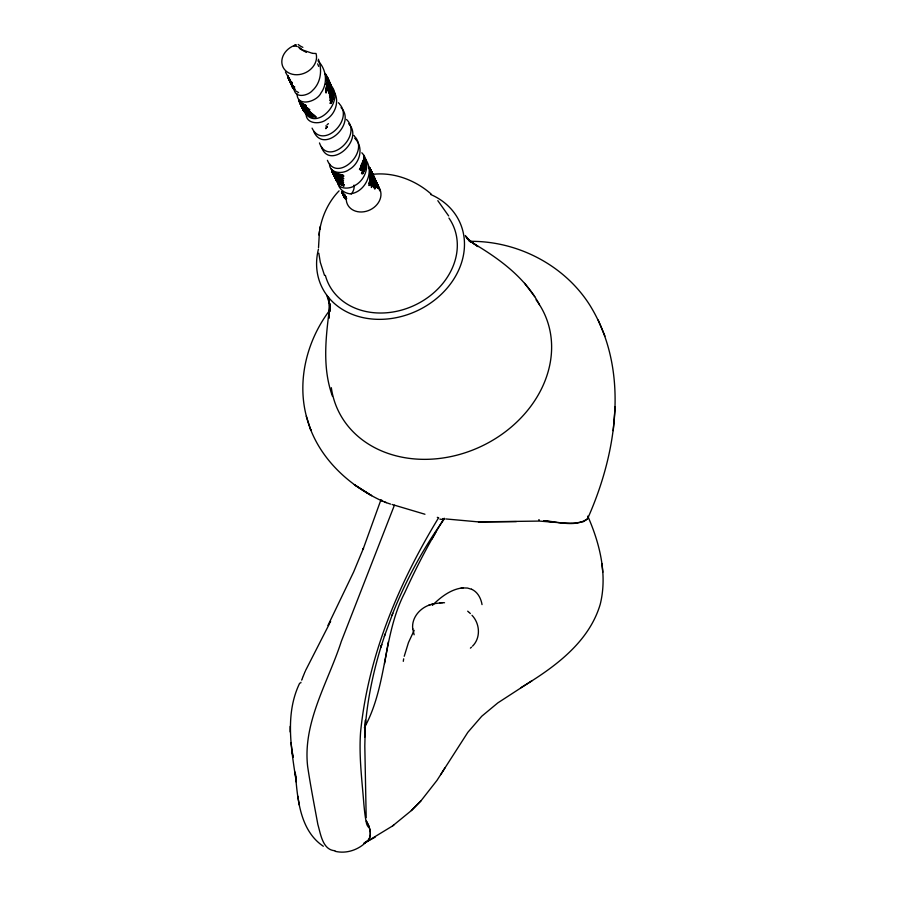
<?xml version="1.0" encoding="UTF-8"?>
<svg xmlns="http://www.w3.org/2000/svg" width="897" height="897" viewBox="0 0 897 897"><rect width="100%" height="100%" fill="white"/><g stroke="black" fill="none" stroke-linecap="round" stroke-linejoin="round"><path stroke-width="1.35" d="M295.707 777.094L295.191 772.138L296.268 781.982C291.402 749.343 284.618 714.348 299.676 683.166M290.146 731.963L290.191 726.346M364.832 736.975L365.449 720.291L364.81 746.046L366.189 817.582M294.16 89.24C294.978 98.726 308.198 95.777 312.548 90.451C321.036 82.67 322.404 69.596 318.368 59.213M325.981 75.438L327.932 78.544L329.121 84.217L326.172 75.056L328.605 82.289L326.003 93.008L328.01 83.477L327.427 77.658L328.403 85.282L327.663 90.193L328.605 82.289L327.046 76.738L329.121 84.217L328.347 89.722L328.605 82.289L327.427 77.658M332.271 89.128L332.182 94.97L330.657 100.666L332.899 91.864L332.955 94.79L330.589 103.458L333.022 97.717L331.184 103.525L333.426 97.706M332.417 89.027L332.585 94.869L331.61 97.851L332.63 91.965L331.24 100.643L333.135 91.797L332.585 97.739L329.961 103.402M336.745 180.914L336.79 178.716M327.304 86.482L327.472 78.835L328.01 83.477L326.037 91.146L327.304 86.482L327.472 78.835M326.8 77.568C330.746 81.862 330.892 88.007 329.67 93.4C331.195 88.063 330.645 81.818 326.8 77.568C331.139 82.614 331.464 89.711 329.535 95.811L331.341 89.868L329.872 98.154L331.89 89.431L330.5 98.031L332.013 92.245L331.733 95.104L330.029 100.688L332.63 91.965M329.513 163.669C329.177 173.648 342.901 174.388 349.068 169.611C359.327 163.972 364.025 148.767 355.84 139.472M330.298 88.074L329.042 93.692L330.623 87.727L330.601 90.418L330.881 87.413L329.558 82.019L328.313 79.698L330.421 84.789L327.988 79.755M332.339 92.099L331.071 97.93L332.339 92.099L331.733 95.104L332.092 89.263M370.607 171.361L369.799 179.478L370.495 174.343M319.467 231.504L318.513 247.65M306.101 113.459C305.507 124.156 320.307 124.851 326.609 119.368C335.949 113.538 340.041 99.746 333.224 90.53M364.552 158.343L364.126 164.51L362.825 167.436L364.485 161.325L362.388 167.223L364.328 158.13L363.745 164.319L360.942 170.161M363.879 160.888L364.092 157.894L363.375 164.117L361.951 166.999L363.879 160.888L361.513 166.752L363.565 160.653L361.087 166.483M365.18 727.893C367.411 699.582 373.253 671.584 381.718 644.506L380.855 647.118L385.194 633.955M575.818 523.029L583.442 521.65L587.423 519.083C617.136 452.839 629.974 369.631 589.665 304.902C564.213 264.929 517.311 240.856 470.174 241.338M613.223 430.627L615.185 406.576M291.469 81.47L291.211 83.926L293.812 89.05L292.209 86.639L291.379 82.019L291.671 85.518L293.263 87.928L290.987 81.986M295.416 89.947L292.209 86.639L291.884 82.872M329.917 88.444L329.636 91.079L330.118 85.45L327.461 77.938L329.614 82.916L325.97 75.886C329.849 80.169 330.163 86.045 329.064 91.438L329.872 85.843L327.461 77.938M330.881 87.413L330.242 93.131L330.993 90.126M292.276 85.26L292.68 87.648L291.704 84.935L291.985 82.401M337.44 180.633C337.025 189.895 350.155 189.458 355.47 185.163C366.425 178.974 370.988 162.402 361.827 152.77M332.899 91.864L332.114 97.784L332.955 94.79L332.54 88.96M329.872 85.843L329.468 88.848L328.863 80.865L326.385 76.099M363.846 157.648L363.005 163.882L359.944 169.668M362.119 173.76L365.898 165.115L364.092 171.069L365.471 168.176L362.747 173.861L365.045 168.109L365.864 162.043M370.809 176.496L369.015 183.818L371.246 176.025L370.82 170.183L371.582 178.01L370.753 182.809L371.896 175.005L370.551 169.376L372.39 176.844L371.145 186.071L372.816 175.599L370.786 170.217L373.365 177.18L373.287 185.948L373.399 175.767L369.755 169.443C373.87 174.769 375.495 181.586 374.251 188.191L374.509 178.256L371.201 172.045L374.509 178.256L375.697 186.116L375.002 179.31L371.773 173.199L375.002 179.31L376.258 186.879L375.473 180.23L372.973 175.364M332.013 92.245L331.251 95.25L331.251 86.908L328.067 79.541M297.042 93.826C297.064 107.562 317.033 101.776 320.991 92.94C327.842 83.668 326.542 69.988 318.76 61.68M403.291 661.336L403.661 658.835M331.632 89.633L330.735 95.418C332.888 90.014 331.15 83.735 327.495 79.396L330.511 84.105L328.1 80.147M365.045 168.109L365.561 165.048L363.565 170.979L365.606 161.942M319.792 229.643C322.281 215.235 328.874 201.388 339.077 190.848M318.883 234.992L320.341 226.336M364.35 727.781C387.493 685.745 382.727 635.255 404.693 592.85C416.365 567.207 429.36 542.158 444.239 518.231M384.544 663.556L388.345 641.871M365.337 161.819L364.16 167.907L361.513 173.626L365.561 165.048M331.341 89.868L330.758 92.873L331.094 87.144L329.446 81.818L327.797 79.441M364.608 168.019L365.214 164.947L363.027 170.867M332.305 100.666L333.606 94.701M365.068 161.673L362.5 170.722L365.214 164.947M404.233 656.279L408.449 642.588L414.156 630.367M332.585 97.739L333.292 94.734L331.789 100.643L333.022 97.717M364.855 164.824L361.984 170.565L364.776 161.505L361.457 170.374M294.44 87.502L294.676 86.785M363.263 160.384L360.661 166.192M300.719 682.965L300.955 682.258M587.793 518.376L587.849 516.268M381.752 500.122L380.788 500.201L363.072 549.3L363.498 548.19L353.62 572.006L327.943 625.478M384.342 636.365L392.808 613.346M301.695 680.15L301.953 679.455M302.211 678.749L302.749 677.347M394.411 505.224L341.286 641.49C328.201 682.068 302.581 722.208 307.637 766.442C310.53 785.873 314.309 805.181 317.863 824.5C320.633 833.762 322.539 849.975 334.94 850.737M303.018 676.652L304.453 673.154M363.274 167.616L364.485 164.678M391.967 615.353C405.41 581.2 422.924 548.717 444.329 518.892L443.634 518.612M325.891 128.708L326.665 126.903M304.745 672.458L305.35 671.057M305.653 670.362L329.199 624.222M587.714 518.556C575.672 527.795 557.766 521.549 543.829 520.72M360.437 169.925L364.182 161.112L363.633 155.013M329.917 622.888L330.634 621.565M359.45 169.387L362.635 163.635M435.751 532.403L431.872 539.142M368.925 826.473C371.212 831.934 371.212 839.962 364.978 842.732L392.55 825.958L411.364 810.574L420.895 800.92L436.974 780.39L467.853 732.3L481.756 716.232L497.846 702.878L532.044 680.666M440.73 774.604L444.878 767.989M438.655 517.67C399.042 582.702 368.196 655.472 360.605 731.851C358.8 756.07 362.04 780.278 363.879 804.396C364.474 810.327 364.989 816.292 366.256 822.123C366.817 827.236 372.165 831.127 366.458 821.237M325.802 128.417L327.383 126.555M329.771 310.216C306.673 340.568 296.358 381.718 307.088 418.832C317.325 456.64 348.103 485.501 382.952 501.367M472.528 646.143C480.971 637.834 479.929 623.527 471.99 615.275M328.392 123.64L326.979 124.907M411.364 810.574L420.895 800.92M432.332 605.397C440.449 597.391 450.126 589.677 461.742 587.995M470.409 648.127L471.508 647.163M365.303 842.866C357.342 850.266 345.883 853.888 335.198 851.32M392.55 825.958L393.918 824.915M293.846 46.005L294.743 45.489M520.686 687.808C553.572 667.906 588.791 642.981 600.228 604.286C607.583 574.73 599.801 543.56 587.86 516.336L587.939 517.804M364.978 842.732L375.17 837.159M326.732 127.273L327.439 126.926M294.945 45.388L295.651 45.074M429.158 605.127C419.404 608.536 411.364 618.313 412.743 629.01M363.879 843.169L367.837 840.691A40.97 18.478 32.7 0 0 368.544 839.839M430.1 604.78L432.623 603.995M428.631 605.329L430.605 604.589M433.632 603.737L442.49 602.694M432.096 604.13L434.137 603.614M338.034 183.414A17.895 14.722 -25.1 0 0 349.987 193.853C365.684 192.519 375.507 170.352 364.563 158.22M462.695 587.905L467.427 588.04L471.676 589.295M461.125 588.062L463.233 587.849M371.111 171.697L373.971 177.079L373.746 187.137C374.912 180.454 373.589 173.11 368.869 168.019L372.793 174.332C393.962 171.91 415.513 180.174 431.289 194.156M575.302 523.063L572.051 523.22M439.833 602.784L440.416 602.762M441.38 602.717L444.531 602.739M516.38 521.606L478.471 521.897L445.731 518.937M571.479 523.231L562.89 522.996M478.471 521.897L539.445 521.079L556.902 522.503M562.24 522.962L557.575 522.57M351.198 193.976L351.276 193.987A12.367 10.181 -25.1 0 0 353.99 185.13M310.519 116.532L316.327 117.092M340.681 175.745L343.966 176.07L338.169 175.498L335.422 174.108L340.681 175.745L334.917 173.401L343.394 175.532L337.62 174.848L333.123 172.224M302.154 106.418L305.002 112.517L309.409 115.22L315.71 116.554L309.97 115.881L313.031 116.778L307.772 115.152M312.661 53.36L316.024 53.495A17.895 14.722 -25.1 0 1 303.646 73.476A17.895 14.722 -25.1 0 1 282.465 65.739A17.895 14.722 -25.1 0 1 294.194 45.534A17.817 14.655 -25.1 0 1 296.212 44.85M342.833 174.982L336.577 173.536M444.239 518.892L442.613 518.567M550.691 521.762L543.649 520.697M309.409 115.22L315.082 116.005M312.347 53.315L302.659 49.997M301.706 104.971C301.841 111.183 308.12 114.726 313.748 114.872L307.637 113.123L303.59 110.152L301.504 105.812C302.973 111.531 308.736 115.13 314.421 115.444C308.276 115.702 301.93 111.116 301.583 104.747M333.449 174.231L335.725 178.211L341.948 181.284C337.474 180.028 333.841 176.608 332.664 172.056C333.28 177.113 338.292 179.344 342.755 180.05C338.113 179.209 334.076 176.182 332.26 171.775L335.747 176.126L343.843 178.694L336.353 176.922L332.675 172.773C334.693 177.09 338.842 179.972 343.517 180.667L336.543 178.436L333.449 174.231C335.119 178.626 339.055 181.71 343.618 182.652C338.954 181.856 334.155 178.716 333.572 173.67L336.375 179.176L341.421 182.461L335.792 178.963L333.919 173.155C333.919 178.615 338.27 182.495 343.192 183.963C339.088 182.876 334.816 179.905 334.413 175.341M538.682 519.823L539.389 519.957M308.243 113.841L310.553 114.278L305.675 112.226M332.092 171.63L333.639 174.074L337.709 176.989L339.974 177.471L335.175 175.33L332.092 171.63L337.709 176.989L343.159 178.111L337.093 176.261L332.664 172.381L336.521 175.543L341.869 176.933L334.099 173.76L336.521 175.543L342.497 177.528L335.175 175.33L332.529 172.538L335.747 176.126L341.308 178.772L336.353 176.922L332.529 172.538M438.072 517.535L437.31 517.356M307.021 112.394L312.335 113.695C307.335 113.179 302.087 110.286 301.134 104.96C302.345 110.634 307.671 113.616 313.053 114.289L307.637 113.123L309.88 113.616L303.119 109.311M424.954 514.25L392.112 504.484M300.686 102.561C300.439 108.066 305.933 111.699 310.833 112.45C305.955 111.677 301 108.425 300.551 103.099C300.798 107.203 304.24 110.062 307.794 111.52L303.444 108.974L300.551 103.099M334.424 172.695L340.12 175.15M307.267 114.446L312.436 116.173M386.416 502.6L382.772 501.277M339.38 183.01L344.145 184.681L339.38 183.01L342.082 184.468L337.889 182.113L335.321 178.458L334.547 175.666L336.05 179.849L334.547 175.666M306.74 113.728L311.831 115.556C307.155 114.3 302.233 111.15 302.009 105.812M337.934 180.185L342.766 181.968L337.934 180.185L334.615 176.866L333.572 173.592C334.446 178.189 337.9 181.777 342.295 183.212C338.315 182.024 334.738 179.075 333.942 174.848M306.213 112.988L311.192 114.928M340.625 178.122L335.747 176.126L333.639 174.074M382.571 501.199L380.788 500.246M339.537 184.177L344.044 186.06L337.418 182.125L335.377 178.234L334.929 175.352L336.05 179.849M471.542 589.239C477.641 591.807 480.994 598.355 482.037 604.6M338.752 176.16L333.606 172.986L341.264 176.339L335.96 174.825L332.204 171.54M334.626 174.545L331.677 170.733L334.626 174.545L339.346 176.81M325.42 84.094L326.822 84.823M305.754 110.858L311.595 113.089L304.016 109.826L300.865 104.03C301.414 108.481 305.115 111.643 309.196 112.944L302.637 108.459L301.19 104.938L303.59 110.152M300.876 102.673L306.213 105.611L300.338 102.718L305.249 106.149L299.878 102.583L306.202 106.967L301.818 104.77L299.531 102.258L302.581 105.734L308.075 108.47L301.818 105.633L299.363 101.731L304.094 107.539L309.891 109.838L303.13 107.494L300.114 103.065C301.325 107.786 305.406 110.948 310.07 111.8L305.103 110.062L301.672 106.676L300.495 104.041L302.872 108.1L307.077 110.779L301.672 106.676L300.248 102.146M302.345 49.84L299.284 48.09M299.878 102.583L303.421 105.611L298.522 100.038M304.89 51.578L303.489 50.815M305.384 51.835L306.404 52.385M303.04 50.58L299.934 48.73M295.976 91.068L298.611 92.593M332.664 171.462L337.093 174.186M337.216 179.31L339.806 180.902C336.083 179.153 332.854 175.677 332.933 171.361L334.076 175.834L337.216 179.31L335.119 177.247L333.034 173.132L335.119 177.247L339.044 180.118M334.525 175.476L337.149 181.071L341.163 183.638L338.561 182.057L340.299 182.786L334.884 177.584L333.919 173.155L334.368 176.451L337.07 180.14M300.338 102.718L304.296 105.297L298.656 100.363M338.337 177.707L334.166 174.926L331.879 170.8L334.716 175.801L342.015 179.411L335.287 176.675L332.574 171.921M323.335 846.252C300.921 831.272 297.759 801.548 295.685 776.981M300.517 103.637L304.274 106.508L300.517 103.637L299.015 101.159L301.818 104.77L307.144 107.73L302.581 105.734L300.069 103.312L303.332 106.653L308.983 109.165C304.621 108.38 299.89 105.969 299.396 101.036C300.461 105.611 304.027 109.109 308.467 110.432L302.311 107.203L300.495 104.041M337.093 176.261L333.135 173.222L331.161 168.883M337.889 182.113L343.035 185.275L338.685 183.145L340.243 183.941L336.711 180.992L334.828 175.128M339.47 181.934L335.792 178.963L334.402 175.879M467.685 611.182L469.03 612.315M342.912 193.382L345.154 195.322L341.667 192.003M346.713 198.585L343.416 195.624L342.475 192.586M299.452 101.069L300.618 104.332L304.094 107.539L305.978 108.178L301.818 105.633L300.069 103.312M344.47 196.645L342.25 192.99L343.416 195.624L344.47 196.645L342.766 194.301L346.074 197.418M469.411 612.651L470.353 613.559M342.183 193.09L345.558 196.331L342.183 193.09L343.854 195.456L342.766 194.301M327.54 80.136L330.466 83.959L327.831 80.304M327.54 79.956L330.466 83.959M328.571 82.132L330.186 83.78L328.481 81.526L331.542 86.325M328.683 82.401L330.051 83.791L328.84 82.333M354.64 138.183L355.257 138.811M539.456 304.655C524.678 277.027 498.62 258.269 472.226 242.695L477.978 246.585L466.799 238.243L471.788 242.425L466.518 237.492L470.936 242.112L466.003 236.573L469.815 241.607L465.352 235.507M294.743 88.747L291.671 85.518L290.695 82.793L292.635 86.695L291.077 82.143M317.908 60.761L318.48 61.366M369.856 169.892L373.399 175.767L374.184 182.966L374.408 179.972L371.1 171.562M327.82 80.113L330.511 84.105M328.773 82.098L330.298 83.802L328.93 81.504L331.464 86.538L328.481 81.526M328.885 82.322L330.186 83.78M327.82 79.99L330.522 84.284M373.264 177.113L375.002 179.075L377.682 185.331L373.634 177.068M369.833 170.352C374.8 175.083 375.675 182.607 374.823 189.11L375.002 179.31L371.773 173.199M375.238 181.284L378.142 185.623L375.137 180.532L378.142 185.623M437.826 200.659L448.657 215.942M375.529 181.598L379.263 188.078L375.518 181.889M338.427 102.707L339.01 103.379M300.719 104.781L303.791 108.38L309.274 111.127C305.014 110.129 300.686 107.147 300.203 102.482M370.562 171.641L372.894 174.399L374.509 178.256L375.17 185.208L375.417 182.214L373.455 175.577L371.952 173.749M293.072 86.056L290.437 82.872L289.574 80.113L291.121 83.881L293.969 87.458L290.46 82.434M380.16 189.917L376.448 183.167M373.757 177.572L377.301 184.995M300.618 104.332L302.468 106.575L307.649 109.714L303.13 107.494L299.744 102.067L301.74 106.272L305.597 109.221L301.74 106.272L299.845 101.473M326.788 77.781L329.648 82.569M372.636 175.464L374.374 177.561L376.875 184.513L374.722 178.38L372.659 175.218L375.888 181.015L376.404 183.885L374.374 177.561L372.659 175.218M353.911 135.402L354.483 136.097M332.26 89.285L332.753 89.902M305.126 111.452L302.076 107.685L301.414 104.097M327.551 80.326L330.399 83.858L328.717 81.492M369.755 169.443L371.571 171.719L373.892 178.638L373.724 181.631L372.793 174.332L370.786 170.217M346.5 119.458C363.386 135.671 328.033 167.447 319.478 142.937M327.73 79.631L330.488 84.52M375.361 180.959L377.973 185.533L375.226 180.14L377.973 185.533M534.735 296.582L524.655 283.34M373.544 176.844L376.258 181.665L376.875 184.513M304.576 110.645L301.672 106.81L301.314 104.411M341.062 107.595C356.658 123.629 323.873 154.362 313.827 131.635M343.596 196.107L344.986 198.641L342.845 193.304L343.596 196.107L346.007 199.325M333.112 173.783L334.536 176.294L338.326 179.322L340.412 179.871L335.904 177.55L332.731 172.078L335.904 177.55L341.163 180.577L336.543 178.436L333.583 174.803L332.888 171.372M330.545 85.137C346.276 100.722 314.825 133.653 304.105 110.779M348.698 123.775C364.698 140.156 329.423 171.069 321.294 146.704M371.201 172.045L372.894 174.399L374.912 181.16L374.654 184.154L373.971 177.079L371.1 171.843M372.827 175.05L376.404 183.885M299.8 102.785L302.468 106.575L306.819 108.963L304.845 108.391L301.179 105.319L299.8 102.785L302.311 107.203L306.337 110.017L304.453 109.232L301.19 105.745L300.271 102.314M375.338 180.544L377.682 185.331M339.548 104.074C354.158 120.097 322.561 150.001 312.066 128.136M370.001 169.656C373.735 173.738 373.701 179.49 372.883 184.625L372.793 174.332M299.531 102.258L303.332 106.653L305.126 107.36L301.157 104.657L298.936 100.655M375.137 180.532L379.891 190.915M355.01 136.826C369.351 152.86 336.689 182.876 327.416 160.328M376.146 183.235L378.826 187.361M290.695 82.793L292.635 86.695M374.509 178.974L376.549 182.192L377.94 188.258M305.462 113.269L302.838 109.131L304.083 111.733M337.149 181.071L334.816 177.247L334.637 174.971M375.226 180.14L378.848 188.437M369.912 168.636C373.802 174.209 373.825 181.34 371.425 187.507L373.275 180.174L372.12 172.785L369.912 168.636L372.816 175.599L372.524 183.167L372.21 173.906L371.38 171.125L372.838 178.57L372.199 181.575L372.21 173.906L370.551 169.376M373.623 177.191L376.258 181.665L377.39 187.955M325.914 125.771L326.721 127.161M324.961 73.913L328.145 79.407L328.717 87.222M341.667 191.633L343.854 195.456M366.38 821.069L368.835 826.227M301.706 104.635L302.177 107.517L304.543 111.744M369.082 167.537C372.973 172.448 372.715 178.828 370.932 184.502L372.21 173.906L368.936 166.977M375.17 179.658L378.433 188.426M372.905 175.453L375.473 180.23L375.921 183.123L373.937 176.631M327.001 77.288L329.513 83.298L327.719 78.207L329.356 83.735L328.414 91.808L329.569 86.269L328.952 89.274L328.851 81.291L327.046 76.738M301.841 106.676L304.072 110.959M332.675 172.773L333.998 175.341L337.631 178.525L339.694 179.153L335.287 176.675L332.26 171.775M325.914 75.55L329.356 83.735L327.932 78.544M292.68 87.648L292.164 85.798L294.272 90.07M344.145 197.082L342.889 194.481L345.177 197.934L342.654 192.967M285.448 72.052L290.639 81.38L288.43 78.622L287.567 75.864L288.789 79.127L288.004 75.92M290.594 82.479L291.917 85.35L290.437 82.872L289.966 79.575L291.121 83.881L289.574 80.113M374.722 178.38L376.83 187.495M334.76 174.993L336.711 180.992M604.959 336.162L598.176 320.005M302.177 107.517L303.287 110.174L302.3 106.642M324.523 275.413L320.319 262.384L318.805 253.189M325.342 73.498L328.055 80.495L328.403 85.282L327.528 88.276L328.055 80.495L326.721 76.032L328.01 83.477M335.657 177.337L337.149 182.125M299.744 102.067L304.016 109.826L301.28 105.913L300.854 102.292M326.833 295.382L329.401 303.567L328.347 296.963L329.872 311.472L329.603 304.274L328.863 318.334L330.062 303.747C326.194 334.424 321.619 366.357 332.473 396.261M414.134 634.762L412.687 628.573M328.526 79.911L330.298 85.092M335.4 177.516L336.476 180.902L335.231 176.698L335.87 179.546M334.94 176.944L335.87 179.68M292.164 85.798L293.095 88.545M328.694 80.169L329.614 82.916M343.484 195.109L344.403 197.845L343.73 194.167L344.201 197.048M306.281 416.197L310.833 430.179L309.981 427.533M335.601 178.077L336.42 180.846L336.05 178.694M369.844 167.862C372.524 173.67 371.694 179.983 369.015 185.589L371.582 178.01L371.896 175.005L370.82 170.183M288.733 78.073L291.043 82.894L288.61 77.781M333.449 173.446L336.375 179.176L333.886 175.33L333.662 173.02M302.524 107.079L303.175 109.905M326.037 74.529L327.573 81.795L325.959 89.386L327.573 81.795L326.9 77.299M302.648 108.178L302.255 106.283L303.679 110.97L302.412 105.812M297.748 796.088L299.318 805.058M290.729 82.064L291.077 84.262M288.049 76.178L289.922 81.1L288.285 77.86L289.361 80.539L289.013 79.676L292.097 84.542L289.742 81.347L288.991 78.544L290.258 82.289L289.496 78.566M292.31 752.65L293.005 757.27L290.964 742.57M335.792 177.516L336.027 179.456M291.379 82.019L291.704 84.935M602.795 572.208L601.887 563.563M336.364 178.66L336.521 180.846M377.177 185.41A17.884 14.711 -25.1 0 1 368.196 210.672A17.884 14.711 -25.1 0 1 346.41 196.847M295.102 46.218A3.767 0.718 29.2 0 1 296.795 46.453M298.006 46.722A5.987 1.054 28.9 0 1 300.843 48.55M295.057 45.186A21.225 1.659 -11.5 0 1 295.505 44.973M317.673 63.833A21.528 1.39 70.3 0 1 318.637 66.367M302.872 47.339A21.528 9.777 4.4 0 1 298.185 44.458M448.96 218.072A68.811 56.612 -25.1 0 1 414.212 305.451A68.811 56.612 -25.1 0 1 325.364 275.345M430.683 194.481A76.2 62.678 -25.1 0 1 456.876 273.787A76.2 62.678 -25.1 0 1 365.83 318.177A76.2 62.678 -25.1 0 1 318.435 249.198M536.07 299.789A113.908 93.703 -25.1 0 1 476.666 448.422A113.908 93.703 -25.1 0 1 331.318 387.683M443.656 519.296A56.971 2.512 17 0 1 439.889 519.105M390.554 504.08A22.963 0.65 16.8 0 1 384.914 502.174M369.205 827.483A47.844 21.584 32.7 0 1 368.633 839.895M371.896 175.005L371.896 179.86L371.56 172.089L369.631 167.548L371.896 175.005M371.369 173.043L370.607 180.981L370.82 170.576L371.369 173.043M338.999 178.436L336.98 177.718L333.482 174.399L331.991 169.948L332.989 173.457L338.999 178.436M361.166 489.022L354.349 484.716L371.638 495.66L361.166 489.022"/></g></svg>
